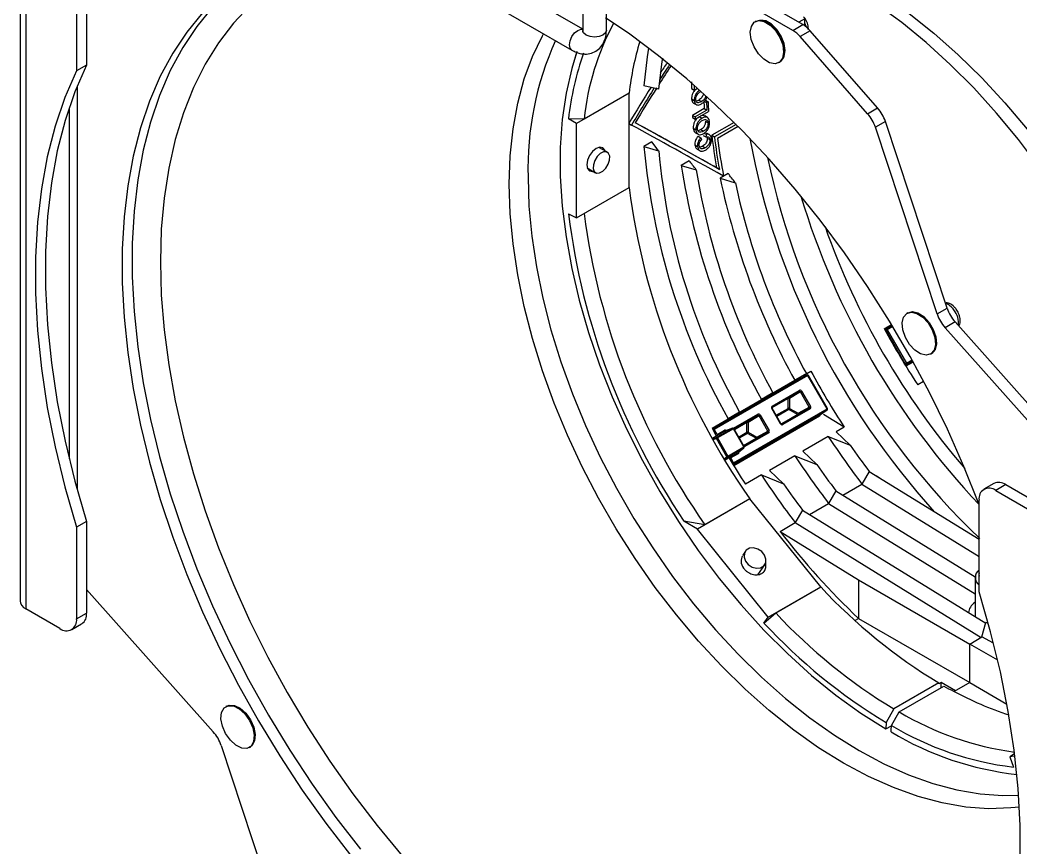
# Model space of a CAD drawing. Extents: x 17.1 to 113.1, y 3.8 to 84.5.
# Drawn here: x 71.7 to 77, y 60.92 to 65.31 of the extents above; entities that cross this region are included whole.
import ezdxf

# ---------------------------------------------------------------- set-up
doc = ezdxf.new("R2010")
doc.units = 0
doc.header["$MEASUREMENT"] = 0
doc.layers.add('OBJECT', color=7, linetype='CONTINUOUS')

msp = doc.modelspace()

# ---------------------------------------------------------------- linework, layer by layer
at = {"layer": 'OBJECT'}
for p, q in [((71.7017, 65.8223), (71.7017, 62.2295)), ((71.7324, 65.7795), (71.7324, 62.1867)), ((75.8484, 65.2813), (75.2326, 65.6368)), ((75.7955, 65.2507), (75.1796, 65.6062)), ((72.0541, 65.5529), (72.0541, 65.0674)), ((72.0011, 65.5223), (72.0011, 65.0368)), ((74.6822, 65.2572), (74.2456, 65.5092)), ((74.1831, 65.401), (74.625, 65.1458)), ((74.6822, 65.349), (74.6822, 65.251)), ((74.8072, 65.251), (74.8072, 65.349)), ((75.6007, 65.2997), (75.5954, 65.2966)), ((75.6833, 65.2792), (75.6857, 65.2812)), ((75.6889, 65.2785), (75.6861, 65.2768)), ((75.7955, 65.2507), (75.8484, 65.2813)), ((75.8583, 65.3123), (75.8265, 65.2939)), ((75.8583, 65.2749), (75.8583, 65.3123)), ((75.8874, 65.2483), (75.8344, 65.2178)), ((76.1913, 64.8093), (75.8344, 65.2178)), ((76.2442, 64.8399), (75.8874, 65.2483)), ((75.7486, 65.1686), (75.7514, 65.1702)), ((75.7522, 65.1661), (75.7493, 65.165)), ((72.0541, 65.0674), (72.0011, 65.0368)), ((75.7203, 65.0801), (75.7257, 65.0832)), ((72.0047, 64.9562), (72.0047, 62.818)), ((75.0843, 64.9392), (75.0062, 64.9575)), ((75.2827, 64.9515), (75.281, 64.9505)), ((74.9277, 64.9186), (74.6495, 64.7581)), ((74.9277, 64.9186), (74.6895, 64.7811)), ((74.9277, 64.9186), (74.9277, 64.9186)), ((74.9277, 64.4181), (74.9277, 64.9186)), ((75.2587, 64.9425), (75.2729, 64.9343)), ((75.2729, 64.9343), (75.2906, 64.9446)), ((71.9623, 64.8414), (71.9623, 62.9818)), ((75.2586, 64.8882), (75.2727, 64.88)), ((75.2688, 64.8657), (75.2829, 64.8575)), ((75.2968, 64.8819), (75.3109, 64.8737)), ((75.3238, 64.8766), (75.3379, 64.8685)), ((75.3319, 64.8814), (75.3461, 64.8732)), ((75.3461, 64.8732), (75.3379, 64.8685)), ((76.1913, 64.8093), (76.2442, 64.8399)), ((75.3259, 64.8367), (75.2633, 64.8006)), ((75.2633, 64.8006), (75.2775, 64.7924)), ((75.2641, 64.7886), (75.2783, 64.7804)), ((75.3401, 64.8285), (75.2775, 64.7924)), ((75.2783, 64.7804), (75.349, 64.8212)), ((75.3011, 64.7936), (75.3148, 64.7856)), ((75.3259, 64.8367), (75.3401, 64.8285)), ((75.3426, 64.7892), (75.3284, 64.7974)), ((74.6495, 64.7581), (74.6065, 64.7829)), ((74.6895, 64.7811), (74.6065, 64.7829)), ((74.9264, 64.7574), (74.9405, 64.7493)), ((75.3318, 64.7693), (75.3461, 64.7611)), ((75.4835, 64.7634), (75.3654, 64.6952)), ((75.494, 64.7529), (75.3797, 64.6869)), ((75.5059, 64.741), (75.396, 64.6775)), ((76.2852, 64.7682), (76.2322, 64.7376)), ((76.5591, 63.7489), (76.2322, 64.7376)), ((76.612, 63.7794), (76.2852, 64.7682)), ((75.2675, 64.7323), (75.2817, 64.7241)), ((75.2794, 64.7088), (75.2937, 64.7006)), ((75.2933, 64.6898), (75.3076, 64.6815)), ((75.3074, 64.725), (75.3217, 64.7168)), ((75.3205, 64.6948), (75.3348, 64.6865)), ((75.3241, 64.7069), (75.3358, 64.7002)), ((75.3524, 64.699), (75.3382, 64.7072)), ((75.3393, 64.687), (75.3411, 64.6804)), ((75.3411, 64.6804), (75.3554, 64.6722)), ((75.3654, 64.6952), (75.3797, 64.6869)), ((74.8127, 64.6054), (74.7681, 64.6311)), ((75.0486, 64.6611), (75.0062, 64.6366)), ((75.0062, 64.6366), (75.0843, 64.6136)), ((75.2766, 64.6442), (75.2909, 64.636)), ((75.3158, 64.6367), (75.3301, 64.6284)), ((75.2891, 64.6208), (75.3034, 64.6125)), ((74.7056, 64.5229), (74.7502, 64.4971)), ((75.2467, 64.5604), (75.2043, 64.5359)), ((75.2043, 64.5359), (75.2833, 64.5125)), ((75.3912, 64.5231), (75.4057, 64.5147)), ((75.4526, 64.4922), (75.4101, 64.4678)), ((74.6495, 64.2575), (74.9277, 64.4181)), ((75.4101, 64.4678), (75.4904, 64.4435)), ((74.6065, 64.279), (74.6495, 64.2575)), ((76.5591, 63.7489), (76.612, 63.7794)), ((76.4049, 63.7554), (76.3996, 63.7523)), ((76.2792, 63.6707), (76.3177, 63.693)), ((76.3204, 63.6885), (76.2817, 63.6662)), ((76.2898, 63.6674), (76.3219, 63.6859)), ((76.3245, 63.6816), (76.2948, 63.6644)), ((76.6543, 63.7063), (76.6013, 63.6757)), ((77.3221, 62.8669), (76.6013, 63.6757)), ((77.3751, 62.8975), (76.6543, 63.7063)), ((76.2829, 63.6639), (76.2898, 63.6674)), ((76.2888, 63.661), (76.2854, 63.6593)), ((76.3905, 63.4847), (76.2888, 63.661)), ((76.2948, 63.6644), (76.3965, 63.4882)), ((76.5246, 63.5358), (76.5299, 63.5389)), ((76.3874, 63.4827), (76.3905, 63.4847)), ((76.3966, 63.4825), (76.3901, 63.4782)), ((76.3915, 63.476), (76.4302, 63.4983)), ((76.4327, 63.4937), (76.3942, 63.4715)), ((76.3965, 63.4882), (76.4263, 63.5053)), ((76.4287, 63.501), (76.3966, 63.4825)), ((75.3777, 63.1408), (75.8703, 63.4252)), ((75.8752, 63.4222), (75.3791, 63.1359)), ((75.8667, 63.4326), (75.8054, 63.3972)), ((75.8703, 63.4252), (75.826, 63.4031)), ((75.8412, 63.4179), (75.8903, 63.4462)), ((75.8479, 63.4217), (75.8903, 63.4462)), ((75.8479, 63.4217), (75.8667, 63.4326)), ((75.8705, 63.4253), (75.8703, 63.4252)), ((75.977, 63.246), (75.8752, 63.4222)), ((75.9788, 63.247), (75.8771, 63.4233)), ((75.826, 63.4031), (75.3695, 63.1396)), ((75.6711, 63.3197), (75.8054, 63.3972)), ((76.4878, 63.3915), (76.4564, 63.3733)), ((75.6899, 63.3306), (75.6287, 63.2952)), ((75.6711, 63.3197), (75.6899, 63.3306)), ((75.6843, 63.2523), (75.7718, 63.3028)), ((75.6855, 63.261), (75.8292, 63.344)), ((75.8293, 63.3383), (75.6855, 63.2553)), ((75.7718, 63.3028), (75.8293, 63.3383)), ((75.8353, 63.336), (75.7779, 63.3005)), ((75.8353, 63.336), (75.8293, 63.3383)), ((75.8823, 63.2545), (75.8353, 63.336)), ((75.8413, 63.3395), (75.8883, 63.258)), ((75.4943, 63.2176), (75.6287, 63.2952)), ((75.7708, 63.3005), (75.6846, 63.2508)), ((75.7322, 63.1679), (75.6852, 63.2494)), ((75.7703, 63.2482), (75.7708, 63.3005)), ((75.7779, 63.3005), (75.7773, 63.2482)), ((75.8229, 63.2225), (75.8823, 63.2545)), ((75.8813, 63.2482), (75.8823, 63.2545)), ((75.5131, 63.2285), (75.4519, 63.1931)), ((75.4793, 62.9494), (75.9358, 63.2129)), ((75.4809, 62.9596), (75.977, 63.246)), ((75.4809, 63.1429), (75.61, 63.2175)), ((75.936, 63.207), (75.4821, 62.9449)), ((75.6101, 63.2117), (75.4836, 63.1387)), ((75.9771, 63.2403), (75.4844, 62.9559)), ((75.4943, 63.2176), (75.5131, 63.2285)), ((75.5526, 63.1763), (75.6101, 63.2117)), ((75.6161, 63.2095), (75.5587, 63.174)), ((75.6101, 63.2117), (75.6161, 63.2095)), ((75.6631, 63.128), (75.6161, 63.2095)), ((75.6221, 63.2129), (75.6691, 63.1315)), ((75.7304, 63.1668), (75.6834, 63.2483)), ((75.707, 63.2117), (75.7703, 63.2482)), ((75.7738, 63.2421), (75.7105, 63.2056)), ((75.7332, 63.1667), (75.8194, 63.2164)), ((75.8219, 63.2161), (75.7344, 63.1656)), ((75.7375, 63.1652), (75.8813, 63.2482)), ((75.8863, 63.2453), (75.7425, 63.1623)), ((75.8194, 63.2164), (75.7738, 63.2421)), ((75.7773, 63.2482), (75.8229, 63.2225)), ((75.8813, 63.2482), (75.8219, 63.2161)), ((75.9358, 63.2129), (75.9771, 63.2403)), ((75.936, 63.213), (75.9772, 63.2404)), ((76.0675, 63.1488), (75.9574, 63.2168)), ((75.9772, 63.2404), (75.9771, 63.2403)), ((75.367, 63.1442), (75.4519, 63.1931)), ((75.3911, 63.095), (75.4753, 63.1436)), ((75.4753, 63.1436), (75.4385, 63.1295)), ((75.4758, 63.1438), (75.439, 63.1298)), ((75.4753, 63.1436), (75.4758, 63.1438)), ((75.4846, 63.137), (75.5526, 63.1763)), ((75.5516, 63.174), (75.4853, 63.1357)), ((75.5511, 63.1217), (75.5516, 63.174)), ((75.5587, 63.174), (75.5581, 63.1217)), ((76.0675, 63.1488), (76.0251, 63.1243)), ((75.4014, 63.1076), (75.3697, 63.0893)), ((75.3707, 63.1373), (75.3777, 63.1408)), ((75.371, 63.087), (75.3911, 63.095)), ((75.3792, 63.1357), (75.3733, 63.1327)), ((75.3777, 63.1408), (75.3791, 63.1359)), ((75.3791, 63.1359), (75.3792, 63.1357)), ((75.3942, 63.1097), (75.3792, 63.1357)), ((75.3923, 63.1041), (75.3896, 63.103)), ((75.4014, 63.1076), (75.3923, 63.1041)), ((75.399, 63.1067), (75.3923, 63.1041)), ((75.3942, 63.1097), (75.4337, 63.1325)), ((75.399, 63.1067), (75.3942, 63.1097)), ((75.4801, 63.1406), (75.3959, 63.092)), ((75.3959, 63.092), (75.4513, 62.996)), ((75.4385, 63.1295), (75.399, 63.1067)), ((75.5355, 63.0446), (75.4801, 63.1406)), ((75.5373, 63.0457), (75.4819, 63.1417)), ((75.5078, 63.0967), (75.5511, 63.1217)), ((75.5546, 63.1156), (75.5114, 63.0906)), ((75.5339, 63.0516), (75.6002, 63.0899)), ((75.6027, 63.0896), (75.5346, 63.0503)), ((75.5356, 63.0486), (75.6621, 63.1216)), ((75.667, 63.1187), (75.5379, 63.0442)), ((75.6002, 63.0899), (75.5546, 63.1156)), ((75.5581, 63.1217), (75.6037, 63.096)), ((75.6621, 63.1216), (75.6027, 63.0896)), ((75.6037, 63.096), (75.6631, 63.128)), ((75.6631, 63.128), (75.6621, 63.1216)), ((75.9826, 63.0998), (75.8483, 63.0223)), ((75.9826, 63.0998), (76.0993, 63.0531)), ((76.0993, 63.0531), (76.0251, 63.1243)), ((75.3899, 63.0886), (75.3737, 63.0822)), ((75.4453, 62.9926), (75.3899, 63.0886)), ((75.4513, 62.996), (75.5355, 63.0446)), ((75.5357, 63.039), (75.4515, 62.9904)), ((75.5051, 63.0142), (75.5357, 63.039)), ((75.5055, 63.0145), (75.5361, 63.0393)), ((75.5361, 63.0393), (75.5357, 63.039)), ((75.4317, 62.9818), (75.4453, 62.9926)), ((75.4515, 62.9904), (75.4345, 62.9769)), ((75.4675, 62.993), (75.4359, 62.9747)), ((75.4577, 62.9851), (75.46, 62.9869)), ((75.4675, 62.993), (75.46, 62.9869)), ((75.46, 62.9869), (75.4656, 62.9914)), ((75.4656, 62.9914), (75.5051, 63.0142)), ((75.4658, 62.9857), (75.4656, 62.9914)), ((75.5053, 63.0085), (75.4658, 62.9857)), ((75.4808, 62.9597), (75.4658, 62.9857)), ((75.8059, 62.9978), (75.6715, 62.9202)), ((75.8059, 62.9978), (75.9226, 62.951)), ((75.9226, 62.951), (75.8483, 63.0223)), ((75.4752, 62.9561), (75.4808, 62.9597)), ((75.4844, 62.9559), (75.478, 62.9516)), ((75.4808, 62.9597), (75.4809, 62.9596)), ((75.4844, 62.9559), (75.4809, 62.9596)), ((75.6291, 62.8957), (75.5442, 62.8467)), ((75.6291, 62.8957), (75.7458, 62.849)), ((75.7458, 62.849), (75.6715, 62.9202)), ((76.1998, 62.9141), (76.1612, 62.8473)), ((76.1998, 62.9141), (76.7812, 62.5551)), ((76.237, 62.8911), (76.2381, 62.8918)), ((76.2381, 62.8918), (76.2681, 62.872)), ((76.0603, 62.7891), (76.1612, 62.8473)), ((76.1612, 62.8473), (76.7812, 62.4644)), ((76.86, 62.8506), (76.8071, 62.8201)), ((76.9225, 62.8445), (76.8696, 62.8139)), ((76.9225, 62.8445), (77.1029, 62.7404)), ((76.0231, 62.8121), (75.9844, 62.7453)), ((76.0231, 62.8121), (76.7602, 62.3568)), ((76.8696, 62.8139), (77.0499, 62.7098)), ((75.5673, 62.7695), (75.2892, 62.609)), ((75.5673, 62.7695), (75.3291, 62.632)), ((75.9427, 62.3026), (75.5673, 62.7695)), ((75.8835, 62.687), (75.9844, 62.7453)), ((75.9844, 62.7453), (76.7601, 62.2662)), ((76.7812, 62.2774), (76.7812, 62.7628)), ((75.8463, 62.71), (75.8076, 62.6432)), ((75.8463, 62.71), (76.8167, 62.1107)), ((72.0541, 62.6497), (72.0011, 62.6191)), ((72.0011, 62.6191), (72.0011, 62.1337)), ((72.0541, 62.6497), (72.0541, 62.1642)), ((75.2892, 62.609), (75.218, 62.6512)), ((75.3291, 62.632), (75.218, 62.6512)), ((75.7275, 62.597), (75.8076, 62.6432)), ((75.8076, 62.6432), (76.7924, 62.035)), ((75.6645, 62.142), (75.2892, 62.609)), ((75.7275, 62.597), (76.1435, 62.34)), ((75.5436, 62.4915), (75.5293, 62.4712)), ((75.6091, 62.3673), (75.6459, 62.4196)), ((76.7601, 62.3528), (76.7601, 62.1457)), ((75.6645, 62.142), (75.9427, 62.3026)), ((75.7045, 62.1651), (75.9427, 62.3026)), ((75.9427, 62.3026), (75.9427, 62.3026)), ((76.1435, 62.34), (76.7321, 62.0002)), ((76.1435, 62.34), (76.1435, 62.1359)), ((72.0541, 62.2884), (72.7255, 61.5351)), ((71.9128, 62.0826), (71.7324, 62.1867)), ((72.0011, 62.1337), (72.0541, 62.1642)), ((75.6422, 62.1114), (75.7045, 62.1651)), ((75.6422, 62.1114), (75.6645, 62.142)), ((76.1241, 62.1247), (76.1435, 62.1359)), ((76.1435, 62.1359), (76.7321, 61.7961)), ((71.9753, 62.0764), (72.0282, 62.107)), ((76.7967, 62.0375), (76.8179, 62.1151)), ((76.8309, 62.1081), (76.8179, 62.1151)), ((76.7321, 62.0002), (76.7967, 62.0375)), ((76.8584, 62.0044), (76.7967, 62.0375)), ((76.8803, 61.9147), (76.7321, 62.0002)), ((76.7321, 61.7961), (76.7321, 62.0002)), ((76.5682, 61.7944), (76.33, 61.6569)), ((76.3583, 61.6405), (76.5947, 61.777)), ((76.5683, 61.7894), (76.5682, 61.7944)), ((76.5808, 61.7966), (76.5683, 61.7894)), ((76.5808, 61.769), (76.5808, 61.7966)), ((76.6569, 61.7527), (76.5808, 61.7966)), ((76.7321, 61.7961), (76.65, 61.7487)), ((76.7321, 61.7961), (76.9292, 61.6824)), ((72.7969, 61.6719), (72.7916, 61.6688)), ((76.33, 61.6569), (76.2886, 61.5851)), ((76.3169, 61.5688), (76.3583, 61.6405)), ((76.2886, 61.5851), (76.2876, 61.5508)), ((76.2876, 61.5507), (76.3168, 61.5676)), ((76.2876, 61.5508), (76.2876, 61.5507)), ((76.3158, 61.5344), (76.3158, 61.5345)), ((72.7678, 61.4619), (73.0844, 60.5038)), ((72.9166, 61.4523), (72.9219, 61.4554)), ((76.9699, 61.4186), (76.9438, 61.4035)), ((76.9671, 61.4056), (76.9438, 61.4035)), ((76.9438, 61.4035), (76.9632, 61.3488))]:
    msp.add_line(p, q, dxfattribs=at)
at = {"layer": 'OBJECT', "flags": 128}
for points in [[(73.7326, 65.6945), (73.7256, 65.6944), (73.5929, 65.6869), (73.4651, 65.6668), (73.3428, 65.6341), (73.2266, 65.589), (73.1169, 65.5316), (73.0143, 65.4623), (72.919, 65.3813), (72.8316, 65.289), (72.7523, 65.1857), (72.6816, 65.0718), (72.6197, 64.9479), (72.5669, 64.8145), (72.5233, 64.6721), (72.4893, 64.5213), (72.4649, 64.3628), (72.4502, 64.1972), (72.4453, 64.0252)], [(75.8506, 65.6579), (75.881, 65.6459), (76.0132, 65.5868), (76.1462, 65.5158), (76.2791, 65.4333), (76.4113, 65.3398), (76.542, 65.2358), (76.6706, 65.1218), (76.7961, 64.9986), (76.9181, 64.8667), (77.0357, 64.727)], [(77.8687, 62.3842), (77.8638, 62.54), (77.8492, 62.7007), (77.8248, 62.8653), (77.7909, 63.0329), (77.7476, 63.2026), (77.6951, 63.3735), (77.6339, 63.5447), (77.5641, 63.7152), (77.4861, 63.8841), (77.4005, 64.0504), (77.3076, 64.2133), (77.2079, 64.3719), (77.1021, 64.5252), (76.9907, 64.6726), (76.8743, 64.813), (76.7535, 64.9459), (76.6289, 65.0705), (76.5014, 65.186), (76.3715, 65.2919), (76.24, 65.3875), (76.1076, 65.4725), (75.9751, 65.5462), (75.8506, 65.605)], [(72.7216, 65.3734), (72.6385, 65.2721), (72.5637, 65.1602), (72.4977, 65.0381), (72.4406, 64.9063), (72.3926, 64.7654), (72.354, 64.6159), (72.3249, 64.4584), (72.3055, 64.2936), (72.2957, 64.1221), (72.2957, 63.9446), (72.3055, 63.7619), (72.3249, 63.5746), (72.354, 63.3836), (72.3926, 63.1895), (72.4406, 62.9933), (72.4977, 62.7955), (72.5637, 62.5972), (72.6385, 62.3989), (72.7216, 62.2017), (72.8127, 62.0062), (72.9115, 61.8132), (73.0175, 61.6236), (73.1304, 61.438), (73.2497, 61.2572), (73.3749, 61.082), (73.5054, 60.9131)], [(72.6686, 65.3429), (72.5855, 65.2415), (72.5108, 65.1296), (72.4447, 65.0075), (72.3876, 64.8757), (72.3397, 64.7348), (72.3011, 64.5853), (72.272, 64.4278), (72.2525, 64.263), (72.2428, 64.0915), (72.2428, 63.9141), (72.2525, 63.7313), (72.272, 63.5441), (72.3011, 63.353), (72.3397, 63.159), (72.3876, 62.9627), (72.4447, 62.765), (72.5108, 62.5666), (72.5855, 62.3684), (72.6686, 62.1711), (72.7597, 61.9756), (72.8585, 61.7826), (72.9645, 61.593), (73.0774, 61.4074), (73.1967, 61.2266), (73.3219, 61.0514), (73.4525, 60.8825)], [(76.7817, 62.738), (76.7797, 62.7434), (76.7008, 62.9412), (76.6136, 63.1377), (76.5186, 63.3321), (76.4162, 63.5235), (76.3066, 63.7112), (76.1905, 63.8944), (76.0682, 64.0725), (75.9403, 64.2447), (75.8072, 64.4102), (75.6695, 64.5685), (75.5277, 64.7189), (75.3825, 64.8608), (75.2344, 64.9936), (75.084, 65.1168), (74.9318, 65.2299), (74.8024, 65.3172)], [(75.5695, 65.2407), (75.5752, 65.2722), (75.5909, 65.2936), (75.6146, 65.3023), (75.6436, 65.2973), (75.6743, 65.2792), (75.703, 65.2501), (75.7263, 65.2135), (75.7413, 65.1739), (75.7462, 65.1361), (75.7405, 65.1045), (75.7249, 65.0831), (75.7011, 65.0744), (75.6721, 65.0794), (75.6414, 65.0976), (75.6127, 65.1267), (75.5894, 65.1632), (75.5744, 65.2028), (75.5695, 65.2407)], [(75.6007, 65.2997), (75.6199, 65.3054), (75.6489, 65.3004), (75.6796, 65.2823), (75.7083, 65.2531), (75.7316, 65.2166), (75.7466, 65.177), (75.7516, 65.1392), (75.7459, 65.1076), (75.7302, 65.0862), (75.7257, 65.0832)], [(75.7541, 65.1439), (75.7489, 65.1812), (75.7339, 65.2199), (75.7108, 65.2556), (75.6825, 65.2838), (75.6525, 65.3011), (75.6242, 65.3056), (75.6241, 65.3056)], [(75.6742, 65.2898), (75.6723, 65.29), (75.6685, 65.2902)], [(75.8655, 65.2695), (75.8649, 65.2715), (75.8583, 65.2891)], [(74.2932, 64.4364), (74.2981, 64.5864), (74.3129, 64.7298), (74.3376, 64.8659), (74.3718, 64.9938), (74.4156, 65.1129), (74.4686, 65.2225), (74.4743, 65.2328)], [(74.6121, 65.1745), (74.6154, 65.1959), (74.625, 65.218), (74.6394, 65.2374), (74.6563, 65.251), (74.6732, 65.2569), (74.6822, 65.2563)], [(74.7005, 65.2255), (74.6869, 65.2372), (74.6822, 65.251)], [(74.8072, 65.251), (74.8024, 65.2372), (74.7888, 65.2255), (74.7686, 65.2177), (74.7447, 65.2149), (74.7207, 65.2177), (74.7005, 65.2255)], [(74.625, 65.1458), (74.6154, 65.1569), (74.6121, 65.1745)], [(75.0313, 65.1572), (75.0235, 65.1109), (75.0062, 64.9575)], [(74.6515, 65.139), (74.6238, 65.0494), (74.5937, 64.9177), (74.5736, 64.778), (74.5635, 64.6312), (74.5635, 64.4781), (74.5736, 64.3196), (74.5937, 64.1567), (74.6238, 63.9903), (74.6636, 63.8213), (74.7129, 63.6507), (74.7714, 63.4796), (74.8388, 63.3088), (74.9148, 63.1395), (74.9987, 62.9726), (75.0903, 62.809), (75.1889, 62.6498), (75.2939, 62.4957), (75.4048, 62.3479), (75.5209, 62.207), (75.6415, 62.0739), (75.766, 61.9493), (75.8936, 61.8341), (76.0236, 61.7289), (76.1551, 61.6342), (76.2876, 61.5507)], [(74.6508, 65.1368), (74.6238, 65.0494), (74.5938, 64.9176), (74.5736, 64.7779), (74.5635, 64.6311), (74.5635, 64.4781), (74.5736, 64.3196), (74.5938, 64.1567), (74.6238, 63.9902), (74.6636, 63.8212), (74.7129, 63.6507), (74.7715, 63.4796), (74.8389, 63.3088), (74.9148, 63.1395), (74.9988, 62.9726), (75.0903, 62.809), (75.1889, 62.6498), (75.2939, 62.4958), (75.4048, 62.3479), (75.5209, 62.207), (75.6416, 62.0739), (75.766, 61.9494), (75.8936, 61.8342), (76.0236, 61.729), (76.1551, 61.6343), (76.2876, 61.5508)], [(75.1044, 65.1042), (75.1014, 65.086), (75.0843, 64.9392)], [(75.7425, 65.1005), (75.7489, 65.1127), (75.7541, 65.1439)], [(75.7514, 65.1467), (75.7531, 65.15), (75.7539, 65.1517)], [(72.0541, 65.0674), (71.9925, 64.9254), (71.9408, 64.7735), (71.8991, 64.6123), (71.8677, 64.4426), (71.8467, 64.2649), (71.8362, 64.08), (71.8362, 63.8887), (71.8467, 63.6917), (71.8677, 63.4897), (71.8991, 63.2838), (71.9408, 63.0745), (71.9925, 62.8629), (72.0541, 62.6497)], [(72.0011, 65.0368), (71.9395, 64.8948), (71.8878, 64.7429), (71.8461, 64.5817), (71.8148, 64.412), (71.7938, 64.2343), (71.7833, 64.0494), (71.7833, 63.8581), (71.7938, 63.6611), (71.8148, 63.4592), (71.8461, 63.2532), (71.8878, 63.044), (71.9395, 62.8323), (72.0011, 62.6191)], [(74.8007, 64.6123), (74.7992, 64.6162), (74.7884, 64.6287), (74.7722, 64.6318), (74.7531, 64.6252), (74.7341, 64.6098), (74.7179, 64.588), (74.7071, 64.563), (74.7033, 64.5388)], [(75.0843, 64.6136), (75.0663, 64.6376), (75.0486, 64.6611)], [(74.746, 64.5611), (74.7386, 64.5389), (74.7377, 64.5185), (74.7436, 64.5031), (74.7551, 64.4951), (74.7707, 64.4955), (74.788, 64.5045), (74.8042, 64.5206), (74.817, 64.5414), (74.8243, 64.5636), (74.8252, 64.584), (74.8194, 64.5994), (74.8078, 64.6074), (74.7922, 64.607), (74.775, 64.598), (74.7587, 64.5819), (74.746, 64.5611)], [(74.7033, 64.5388), (74.7071, 64.519), (74.7179, 64.5065), (74.7341, 64.5034), (74.7382, 64.5041)], [(74.3925, 64.4737), (74.3974, 64.3196), (74.4121, 64.1606), (74.4365, 63.9977), (74.4704, 63.8319), (74.5138, 63.6639), (74.5662, 63.4948), (74.6275, 63.3256), (74.6972, 63.1571), (74.7751, 62.9903), (74.8607, 62.8261), (74.9534, 62.6655), (75.0528, 62.5093), (75.1583, 62.3585), (75.2693, 62.2138), (75.3853, 62.0761), (75.5055, 61.9462), (75.6293, 61.8247), (75.7559, 61.7124), (75.8848, 61.6099), (76.0151, 61.5177), (76.1462, 61.4364), (76.2772, 61.3664), (76.4075, 61.3081), (76.5364, 61.2619), (76.663, 61.2279), (76.7868, 61.2065), (76.907, 61.1977), (76.9913, 61.1992)], [(76.9951, 61.1369), (76.9497, 61.1318), (76.8326, 61.1279), (76.7112, 61.1368), (76.5862, 61.1585), (76.4582, 61.1927), (76.3281, 61.2394), (76.1965, 61.2983), (76.0642, 61.369), (75.9318, 61.4511), (75.8002, 61.5442), (75.6701, 61.6477), (75.5422, 61.7612), (75.4171, 61.8839), (75.2958, 62.0151), (75.1787, 62.1541), (75.0665, 62.3002), (74.96, 62.4526), (74.8596, 62.6103), (74.7659, 62.7725), (74.6795, 62.9383), (74.6009, 63.1067), (74.5304, 63.2769), (74.4686, 63.4478), (74.4156, 63.6186), (74.3718, 63.7882), (74.3376, 63.9557), (74.3129, 64.1202), (74.2981, 64.2807), (74.2932, 64.4364)], [(72.4453, 64.0252), (72.4502, 63.8476), (72.4649, 63.665), (72.4893, 63.4783), (72.5233, 63.2882), (72.5669, 63.0955), (72.6197, 62.9011), (72.6816, 62.7057), (72.7523, 62.5102), (72.8316, 62.3154), (72.919, 62.1221), (73.0143, 61.9311), (73.1169, 61.7433), (73.2266, 61.5593), (73.3428, 61.38), (73.4651, 61.2062), (73.5929, 61.0385), (73.7256, 60.8777)], [(76.5109, 63.701), (76.5331, 63.6637), (76.5468, 63.6241), (76.5503, 63.5869), (76.5431, 63.5566), (76.5262, 63.5368), (76.5015, 63.53), (76.472, 63.5369), (76.4414, 63.5568), (76.4133, 63.5872), (76.391, 63.6244), (76.3773, 63.6641), (76.3739, 63.7013), (76.381, 63.7316), (76.398, 63.7514), (76.4227, 63.7582), (76.4521, 63.7513), (76.4827, 63.7314), (76.5109, 63.701)], [(76.4049, 63.7554), (76.428, 63.7613), (76.4574, 63.7543), (76.4881, 63.7345), (76.5162, 63.7041)], [(76.5162, 63.7041), (76.5385, 63.6668), (76.5522, 63.6272), (76.5556, 63.59), (76.5484, 63.5596), (76.5315, 63.5399), (76.5299, 63.5389)], [(76.2948, 63.6644), (76.294, 63.664), (76.2932, 63.6636), (76.2924, 63.6631), (76.2916, 63.6626), (76.2908, 63.6621), (76.29, 63.6617), (76.2893, 63.6613), (76.2888, 63.661)], [(76.2948, 63.6644), (76.2942, 63.6652), (76.2936, 63.666), (76.293, 63.6666), (76.2923, 63.667), (76.2916, 63.6674), (76.291, 63.6675), (76.2904, 63.6675), (76.2898, 63.6674)], [(76.3965, 63.4882), (76.3958, 63.4878), (76.395, 63.4873), (76.3942, 63.4868), (76.3933, 63.4863), (76.3925, 63.4859), (76.3918, 63.4854), (76.3911, 63.485), (76.3905, 63.4847)], [(76.3966, 63.4825), (76.397, 63.4828), (76.3973, 63.4834), (76.3975, 63.484), (76.3976, 63.4848), (76.3975, 63.4856), (76.3973, 63.4865), (76.397, 63.4873), (76.3965, 63.4882)], [(75.8703, 63.4252), (75.8708, 63.4253), (75.8715, 63.4253), (75.8721, 63.4252), (75.8728, 63.4248), (75.8735, 63.4244), (75.8741, 63.4238), (75.8747, 63.423), (75.8752, 63.4222)], [(75.8771, 63.4233), (75.877, 63.4233), (75.8768, 63.4231), (75.8764, 63.4229), (75.8759, 63.4226), (75.8752, 63.4222)], [(75.821, 63.4062), (75.8215, 63.4054), (75.8221, 63.4047), (75.8227, 63.404), (75.8234, 63.4035), (75.8241, 63.4031), (75.8248, 63.403), (75.8254, 63.4029), (75.826, 63.4031)], [(75.8293, 63.3383), (75.8297, 63.3387), (75.83, 63.3392), (75.8302, 63.3398), (75.8303, 63.3406), (75.8302, 63.3414), (75.83, 63.3423), (75.8297, 63.3432), (75.8292, 63.344)], [(75.8353, 63.336), (75.8359, 63.3363), (75.8365, 63.3367), (75.8373, 63.3371), (75.8381, 63.3376), (75.8389, 63.3381), (75.8398, 63.3386), (75.8406, 63.339), (75.8413, 63.3395)], [(75.6834, 63.2483), (75.684, 63.2487), (75.6845, 63.249), (75.6849, 63.2492), (75.6851, 63.2493), (75.6852, 63.2494)], [(75.6855, 63.2553), (75.6859, 63.2557), (75.6862, 63.2562), (75.6864, 63.2568), (75.6865, 63.2576), (75.6864, 63.2584), (75.6862, 63.2593), (75.6859, 63.2602), (75.6855, 63.261)], [(75.8823, 63.2545), (75.8829, 63.2549), (75.8836, 63.2553), (75.8843, 63.2557), (75.8851, 63.2562), (75.886, 63.2566), (75.8868, 63.2571), (75.8876, 63.2576), (75.8883, 63.258)], [(75.6101, 63.2117), (75.6105, 63.2121), (75.6108, 63.2126), (75.611, 63.2133), (75.6111, 63.214), (75.611, 63.2149), (75.6108, 63.2157), (75.6105, 63.2166), (75.61, 63.2175)], [(75.6161, 63.2095), (75.6167, 63.2098), (75.6173, 63.2102), (75.6181, 63.2106), (75.6189, 63.2111), (75.6197, 63.2116), (75.6206, 63.212), (75.6214, 63.2125), (75.6221, 63.2129)], [(75.8863, 63.2453), (75.8857, 63.2461), (75.8851, 63.2468), (75.8845, 63.2474), (75.8838, 63.2479), (75.8831, 63.2482), (75.8824, 63.2484), (75.8818, 63.2484), (75.8813, 63.2482)], [(75.936, 63.207), (75.9355, 63.2079), (75.9352, 63.2087), (75.935, 63.2096), (75.9349, 63.2105), (75.9349, 63.2113), (75.9351, 63.212), (75.9354, 63.2125), (75.9358, 63.2129)], [(75.9771, 63.2403), (75.9775, 63.2406), (75.9778, 63.2412), (75.978, 63.2418), (75.978, 63.2426), (75.9779, 63.2434), (75.9777, 63.2443), (75.9774, 63.2451), (75.977, 63.246)], [(75.367, 63.1442), (75.3879, 63.1062), (75.3896, 63.103)], [(75.7304, 63.1668), (75.731, 63.1672), (75.7316, 63.1675), (75.7319, 63.1677), (75.7322, 63.1679), (75.7322, 63.1679)], [(75.7425, 63.1623), (75.742, 63.1631), (75.7413, 63.1638), (75.7407, 63.1644), (75.74, 63.1649), (75.7393, 63.1652), (75.7387, 63.1654), (75.7381, 63.1654), (75.7375, 63.1652)], [(75.3959, 63.092), (75.3952, 63.0916), (75.3944, 63.0912), (75.3935, 63.0907), (75.3927, 63.0902), (75.3919, 63.0897), (75.3911, 63.0893), (75.3905, 63.0889), (75.3899, 63.0886)], [(75.4819, 63.1417), (75.4818, 63.1416), (75.4816, 63.1415), (75.4812, 63.1413), (75.4807, 63.141), (75.4801, 63.1406)], [(75.6621, 63.1216), (75.6626, 63.1218), (75.6632, 63.1218), (75.6639, 63.1217), (75.6646, 63.1213), (75.6653, 63.1209), (75.6659, 63.1203), (75.6665, 63.1195), (75.667, 63.1187)], [(75.6631, 63.128), (75.6637, 63.1283), (75.6644, 63.1287), (75.6651, 63.1291), (75.6659, 63.1296), (75.6668, 63.1301), (75.6676, 63.1306), (75.6684, 63.131), (75.6691, 63.1315)], [(75.5355, 63.0446), (75.5361, 63.045), (75.5366, 63.0453), (75.537, 63.0455), (75.5372, 63.0456), (75.5373, 63.0457)], [(75.4513, 62.996), (75.4506, 62.9956), (75.4498, 62.9952), (75.449, 62.9947), (75.4481, 62.9942), (75.4473, 62.9937), (75.4466, 62.9933), (75.4459, 62.9929), (75.4453, 62.9926)], [(75.6236, 62.4039), (75.6409, 62.4139), (75.6511, 62.4302), (75.6527, 62.4503), (75.6455, 62.4713), (75.6306, 62.4899), (75.6102, 62.5032), (75.5874, 62.5093), (75.5658, 62.5073), (75.5486, 62.4973), (75.5383, 62.481), (75.5367, 62.4608), (75.5439, 62.4398), (75.5588, 62.4213), (75.5792, 62.4079), (75.602, 62.4018), (75.6236, 62.4039)], [(76.7812, 62.378), (76.7801, 62.3689), (76.7812, 62.3603)], [(76.7812, 59.8597), (76.8428, 60.0017), (76.8945, 60.1536), (76.9362, 60.3148), (76.9676, 60.4845), (76.9886, 60.6622), (76.9991, 60.8471), (76.9991, 61.0384), (76.9886, 61.2354), (76.9676, 61.4373), (76.9362, 61.6433), (76.8945, 61.8525), (76.8428, 62.0642), (76.7812, 62.2774)], [(72.8157, 61.4908), (72.7908, 61.5259), (72.7735, 61.5652), (72.7659, 61.6039), (72.769, 61.6374), (72.7823, 61.6616), (72.8043, 61.6736), (72.8323, 61.672), (72.8629, 61.657), (72.8925, 61.6303), (72.9174, 61.5952), (72.9347, 61.556), (72.9422, 61.5172), (72.9391, 61.4837), (72.9258, 61.4595), (72.9038, 61.4475), (72.8758, 61.4491), (72.8452, 61.4641), (72.8157, 61.4908)], [(72.7969, 61.6719), (72.8097, 61.6767), (72.8377, 61.6751), (72.8683, 61.6601), (72.8978, 61.6334), (72.9227, 61.5983), (72.94, 61.559), (72.9476, 61.5203), (72.9445, 61.4868), (72.9311, 61.4626), (72.9219, 61.4554)], [(76.3158, 61.5345), (76.3162, 61.5448), (76.3169, 61.5688)]]:
    msp.add_lwpolyline(points, dxfattribs=at)
at = {"layer": 'OBJECT'}
for centre, radius, start, end in [((74.3996, 62.518), 4.1064, 32.0168, 50.8709), ((76.0395, 64.6437), 1.357, 151.6115, 174.1866), ((75.7676, 65.1462), 0.1575, 40.4554, 59.1088), ((75.7146, 65.1156), 0.1575, 40.4554, 59.1088), ((76.0504, 64.5169), 1.6584, 155.8141, 181.4914), ((76.4611, 64.7417), 1.5436, 163.0417, 173.4168), ((76.151, 64.6103), 1.554, 160.4448, 173.6235), ((77.5489, 64.9493), 2.2902, 179.2866, 180.1705), ((77.5552, 64.9411), 2.2824, 179.5215, 180.1706), ((77.8529, 64.9913), 2.5318, 182.5956, 183.5013), ((77.8499, 64.9833), 2.5146, 182.6168, 183.5289), ((77.867, 64.9884), 2.5236, 182.618, 183.7989), ((76.0844, 64.701), 0.2118, 18.4918, 40.9838), ((77.8357, 64.9579), 2.5771, 183.4993, 183.7656), ((77.8299, 64.9497), 2.5572, 183.5273, 183.7957), ((76.0314, 64.6705), 0.2118, 18.4918, 40.9838), ((78.3161, 65.0499), 2.9719, 186.8556, 190.211), ((78.3113, 65.0422), 2.9531, 186.9089, 190.2889), ((78.6026, 64.9565), 3.6106, 185.0836, 209.2342), ((78.374, 65.0577), 3.0021, 187.2756, 191.1072), ((79.5142, 65.3991), 4.0122, 190.3508, 222.2514), ((78.5667, 64.9327), 3.4969, 185.2354, 209.1667), ((79.4613, 65.3729), 3.8828, 191.8094, 226.4259), ((78.9141, 65.112), 3.7543, 188.8256, 208.9415), ((78.8776, 65.0881), 3.6401, 189.0984, 208.8697), ((78.5964, 64.8932), 3.6993, 187.378, 215.0331), ((79.1898, 65.2552), 3.8608, 191.7691, 208.7665), ((79.1525, 65.2311), 3.7458, 192.1379, 208.6943), ((79.7725, 65.5548), 4.1084, 196.7105, 223.2727), ((78.3408, 64.753), 3.7643, 187.234, 213.9427), ((78.3582, 64.7556), 3.6993, 187.378, 215.0331), ((79.7566, 65.5456), 4.0189, 199.3825, 220.6121), ((76.5752, 63.7225), 0.0867, 32.998, 70.7079), ((76.8127, 63.8465), 0.2116, 198.4847, 221.5154), ((76.7597, 63.8159), 0.2116, 198.4847, 221.5154), ((76.5689, 63.7021), 0.1039, 351.4773, 40.5937), ((80.0044, 65.6887), 4.2366, 208.4448, 213.1282), ((76.2927, 63.6636), 0.00471, 126.862, 213.9563), ((76.3948, 63.4868), 0.00471, 206.0436, 293.1318), ((75.8727, 63.4208), 0.005, 30, 116.4571), ((79.6154, 65.4642), 4.2366, 208.4448, 213.1282), ((75.7734, 63.3008), 0.00254, 127.2657, 185.3822), ((75.7736, 63.2985), 0.00465, 25.2878, 113.173), ((75.7738, 63.2413), 0.00778, 62.9501, 116.6329), ((75.7743, 63.2936), 0.00778, 62.9566, 116.6263), ((75.7779, 63.2486), 0.00768, 182.604, 237.3989), ((75.7695, 63.2486), 0.00778, 303.3617, 357.0523), ((75.8151, 63.2229), 0.00778, 303.3616, 357.0543), ((75.8209, 63.2185), 0.00254, 234.6136, 292.748), ((75.8191, 63.2199), 0.00465, 306.824, 34.7159), ((76.8308, 61.7687), 1.7062, 119.9572, 120.0281), ((75.9745, 63.2445), 0.005, 303.554, 30), ((75.4757, 63.1389), 0.00469, 20.9688, 94.8004), ((75.4776, 63.1392), 0.005, 30, 110.949), ((75.5542, 63.1742), 0.00254, 127.2657, 185.3822), ((75.5551, 63.167), 0.00778, 62.9628, 116.624), ((75.5544, 63.172), 0.00465, 25.2872, 113.1801), ((75.3941, 63.0911), 0.00487, 126.9267, 211.6881), ((75.3915, 63.0904), 0.00469, 20.9688, 94.8004), ((75.4381, 63.1342), 0.00469, 200.9641, 274.7968), ((75.5546, 63.1147), 0.00778, 62.9563, 116.6306), ((75.5587, 63.122), 0.00768, 182.604, 237.3989), ((75.5503, 63.1221), 0.00778, 303.3639, 357.0461), ((75.5959, 63.0964), 0.00778, 303.3639, 357.0481), ((75.6017, 63.092), 0.00254, 234.6136, 292.748), ((75.5999, 63.0933), 0.00465, 306.8169, 34.7164), ((79.446, 65.3592), 4.1352, 213.1193, 217.4048), ((75.5318, 63.0417), 0.00469, 325.2067, 39.0309), ((75.533, 63.0432), 0.005, 309.0623, 30), ((79.3726, 65.3142), 3.9783, 214.6365, 217.1068), ((75.4496, 62.9949), 0.00487, 208.3094, 293.0706), ((75.4477, 62.9931), 0.00469, 325.2067, 39.0309), ((79.0836, 65.1567), 4.2265, 210.9182, 213.1307), ((75.509, 63.0115), 0.00469, 145.2072, 219.0304), ((79.2693, 65.2572), 4.1352, 213.1193, 217.4048), ((79.1958, 65.2122), 3.9783, 214.6365, 217.1068), ((79.0925, 65.1551), 4.1352, 213.1193, 217.4048), ((79.019, 65.1101), 3.9783, 214.6365, 217.1068), ((76.8351, 62.7716), 0.0546, 50.7965, 189.214), ((76.8859, 62.7933), 0.0629, 54.3822, 114.3072), ((78.6953, 64.8566), 3.7301, 217.2849, 226.8354), ((76.8126, 62.3528), 0.051, 128.0679, 231.9319), ((78.0601, 64.2697), 2.8901, 222.8926, 238.9217), ((71.7542, 62.2348), 0.0528, 185.6965, 245.6236), ((71.9956, 62.1562), 0.0591, 303.5297, 7.7822), ((77.8219, 64.1321), 2.8901, 222.8926, 238.9217), ((71.9473, 62.1249), 0.0546, 230.7966, 9.2142), ((77.8199, 64.1259), 2.9665, 222.7695, 238.9217), ((77.5081, 63.3516), 1.8181, 241.6947, 251.7747), ((77.1828, 63.0268), 1.6129, 239.2564, 262.3737), ((77.1567, 62.977), 1.6397, 239.1884, 263.2227), ((72.5671, 61.3949), 0.2116, 18.4845, 41.5155), ((77.1585, 62.9333), 1.6331, 238.9357, 263.7947), ((77.1585, 62.9333), 1.6331, 238.9357, 263.794)]:
    msp.add_arc(centre, radius, start, end, dxfattribs=at)
for centre, major_axis, ratio, start_param, end_param in [((76.679, 63.769), (1.769, 2.9939), 0.57051, 1.473707, 1.507335), ((76.6588, 63.7573), (1.769, 2.9939), 0.57051, 1.467382, 1.495404), ((76.6588, 63.7573), (1.7836, 3.0186), 0.57051, 1.467546, 1.486534), ((76.6588, 63.7573), (1.7836, 3.0186), 0.57051, 1.512096, 1.576576), ((76.6588, 63.7573), (1.769, 2.9939), 0.57051, 1.510121, 1.576576), ((76.679, 63.769), (1.769, 2.9939), 0.57051, 1.513908, 1.576576), ((76.6588, 63.7573), (2.459, -1.3862), 0.010107, 2.100644, 2.350138), ((76.679, 63.769), (2.459, -1.3862), 0.010107, 2.120763, 2.350138), ((76.679, 63.769), (2.4793, -1.3976), 0.010107, 2.122669, 2.342102), ((76.9621, 63.9324), (-1.5378, 1.9114), 0.445009, 0.849092, 0.854949), ((77.0917, 64.0072), (-0.6499, 2.3857), 0.687504, 1.09613, 1.101986), ((75.8342, 63.3354), (-0.005, 0.00866), 0.816474, 4.713188, 6.283679), ((75.6905, 63.2524), (-0.00501, 0.00866), 0.816474, 6.282461, 7.852953), ((75.8812, 63.2539), (-0.00501, 0.00866), 0.816474, 3.140869, 4.71136), ((75.615, 63.2088), (-0.005, 0.00866), 0.816474, 4.713188, 6.283679), ((75.7375, 63.1709), (-0.005, 0.00866), 0.816474, 1.571595, 3.142087), ((75.4387, 63.1238), (-0.00496, 0.00873), 0.813845, 5.16632, 6.289039), ((75.662, 63.1274), (-0.00501, 0.00866), 0.816474, 3.140869, 4.71136), ((75.5003, 63.0172), (-0.00508, 0.00866), 0.813844, 3.135513, 4.258465), ((75.5867, 62.4275), (0.0577, -0.0405), 0.788642, 3.141774, 4.288949), ((76.8851, 62.1594), (0.16, -0.005), 0.597073, 2.486174, 3.113225), ((76.5801, 63.7119), (-1.2437, 2.0065), 0.597167, 2.346035, 2.375705)]:
    msp.add_ellipse(centre, major_axis=major_axis, ratio=ratio, start_param=start_param, end_param=end_param, dxfattribs=at)
for points, knots in [([(75.8769, 65.2552), (75.8771, 65.2594), (75.8779, 65.2726), (75.8697, 65.2957), (75.8604, 65.3152), (75.853, 65.322), (75.8528, 65.3222)], [0, 0, 0, 0, 0.1857313, 0.578695, 0.9880866, 1, 1, 1, 1]), ([(74.625, 65.1458), (74.6326, 65.1419), (74.6517, 65.1319), (74.6838, 65.1243), (74.7197, 65.126), (74.753, 65.1391), (74.7799, 65.1623), (74.7979, 65.1931), (74.8061, 65.2233), (74.8069, 65.2433), (74.8072, 65.251)], [0, 0, 0, 0, 0.095827, 0.239922, 0.374678, 0.506218, 0.644612, 0.777364, 0.913627, 1, 1, 1, 1]), ([(74.6822, 65.251), (74.682, 65.2486), (74.6817, 65.2429), (74.6813, 65.2422), (74.681, 65.2419)], [0, 0, 0, 0, 0.420899, 1, 1, 1, 1]), ([(75.2866, 64.9422), (75.2839, 64.9403), (75.2776, 64.9359), (75.269, 64.9247), (75.2622, 64.9112), (75.2588, 64.8985), (75.2587, 64.8912), (75.2586, 64.8882)], [0, 0, 0, 0, 0.1700318, 0.395422, 0.6216975, 0.8377306, 1, 1, 1, 1]), ([(75.2988, 64.9325), (75.2968, 64.9311), (75.2912, 64.9271), (75.2831, 64.9165), (75.2764, 64.903), (75.273, 64.8903), (75.2728, 64.8831), (75.2727, 64.88)], [0, 0, 0, 0, 0.134223, 0.369338, 0.605366, 0.830724, 1, 1, 1, 1]), ([(75.2809, 64.8848), (75.2811, 64.8881), (75.2814, 64.8948), (75.2855, 64.9053), (75.292, 64.9152), (75.2999, 64.923), (75.3058, 64.9267), (75.3085, 64.9284)], [0, 0, 0, 0, 0.197152, 0.395804, 0.573791, 0.801912, 1, 1, 1, 1]), ([(75.3213, 64.9133), (75.3203, 64.9102), (75.3183, 64.904), (75.3126, 64.8951), (75.3052, 64.8873), (75.2997, 64.8838), (75.2968, 64.8819)], [0, 0, 0, 0, 0.224111, 0.460031, 0.718576, 1, 1, 1, 1]), ([(75.3343, 64.9021), (75.3336, 64.9001), (75.3319, 64.8949), (75.3267, 64.8869), (75.3194, 64.8791), (75.3138, 64.8756), (75.3109, 64.8737)], [0, 0, 0, 0, 0.160791, 0.41597, 0.695618, 1, 1, 1, 1]), ([(75.3113, 64.8619), (75.3165, 64.8657), (75.3254, 64.872), (75.3355, 64.8852), (75.3389, 64.8935), (75.3403, 64.8969)], [0, 0, 0, 0, 0.455401, 0.770053, 1, 1, 1, 1]), ([(75.2586, 64.8882), (75.2591, 64.8835), (75.26, 64.8751), (75.2645, 64.8679), (75.2681, 64.8665), (75.269, 64.8662)], [0, 0, 0, 0, 0.474724, 0.872908, 1, 1, 1, 1]), ([(75.2727, 64.88), (75.2732, 64.8753), (75.2741, 64.8667), (75.2802, 64.8585), (75.2884, 64.8548), (75.2992, 64.8557), (75.3071, 64.8597), (75.3113, 64.8619)], [0, 0, 0, 0, 0.219177, 0.403022, 0.586408, 0.776679, 1, 1, 1, 1]), ([(75.3109, 64.8737), (75.3065, 64.8714), (75.2996, 64.8678), (75.2907, 64.8672), (75.2854, 64.8707), (75.2817, 64.8765), (75.2812, 64.8819), (75.2809, 64.8848)], [0, 0, 0, 0, 0.30881, 0.483178, 0.659205, 0.8234, 1, 1, 1, 1]), ([(75.2968, 64.8819), (75.2923, 64.8793), (75.2873, 64.8763), (75.2829, 64.8763), (75.2825, 64.8763)], [0, 0, 0, 0, 0.910524, 1, 1, 1, 1]), ([(75.3006, 64.7938), (75.2953, 64.7902), (75.2864, 64.7841), (75.2759, 64.77), (75.2698, 64.7561), (75.267, 64.743), (75.2673, 64.7355), (75.2675, 64.7323)], [0, 0, 0, 0, 0.286948, 0.48007, 0.673928, 0.85944, 1, 1, 1, 1]), ([(75.3283, 64.7971), (75.3258, 64.7982), (75.3199, 64.8007), (75.3117, 64.7993), (75.3066, 64.7967), (75.3058, 64.7963)], [0, 0, 0, 0, 0.3709774, 0.8964735, 1, 1, 1, 1]), ([(75.3542, 64.7659), (75.3532, 64.7715), (75.3514, 64.7809), (75.344, 64.7894), (75.3344, 64.7923), (75.3242, 64.7905), (75.3174, 64.787), (75.3148, 64.7856)], [0, 0, 0, 0, 0.262279, 0.44672, 0.631787, 0.861168, 1, 1, 1, 1]), ([(74.6495, 64.2575), (74.6499, 64.4037), (74.6502, 64.5708), (74.6496, 64.7373), (74.6495, 64.7581)], [0, 0, 0, 0, 0.8750052, 1, 1, 1, 1]), ([(75.3148, 64.7856), (75.3095, 64.782), (75.3006, 64.7759), (75.2901, 64.7618), (75.284, 64.7479), (75.2813, 64.7348), (75.2816, 64.7273), (75.2817, 64.7241)], [0, 0, 0, 0, 0.286938, 0.480053, 0.673902, 0.859418, 1, 1, 1, 1]), ([(75.2898, 64.7289), (75.2898, 64.7323), (75.2897, 64.7393), (75.2933, 64.7502), (75.2995, 64.7603), (75.3072, 64.7682), (75.313, 64.7719), (75.3156, 64.7736)], [0, 0, 0, 0, 0.1985521, 0.3986099, 0.5774853, 0.8070873, 1, 1, 1, 1]), ([(75.3318, 64.7693), (75.3319, 64.7659), (75.332, 64.7589), (75.3284, 64.7479), (75.3229, 64.7382), (75.3157, 64.7303), (75.3103, 64.7268), (75.3074, 64.725)], [0, 0, 0, 0, 0.204386, 0.410698, 0.591991, 0.78936, 1, 1, 1, 1]), ([(75.3156, 64.7736), (75.3204, 64.7759), (75.3278, 64.7795), (75.3369, 64.7782), (75.3424, 64.7738), (75.3453, 64.7675), (75.3459, 64.7628), (75.3461, 64.7611)], [0, 0, 0, 0, 0.339298, 0.526148, 0.713275, 0.896421, 1, 1, 1, 1]), ([(75.3461, 64.7611), (75.3461, 64.7576), (75.3462, 64.7506), (75.3427, 64.7397), (75.3372, 64.73), (75.33, 64.7221), (75.3245, 64.7186), (75.3217, 64.7168)], [0, 0, 0, 0, 0.204417, 0.41076, 0.592076, 0.789443, 1, 1, 1, 1]), ([(75.3228, 64.7045), (75.328, 64.7083), (75.3369, 64.7147), (75.347, 64.7294), (75.3527, 64.7438), (75.3547, 64.7564), (75.3543, 64.7633), (75.3542, 64.7659)], [0, 0, 0, 0, 0.290429, 0.491357, 0.693011, 0.885746, 1, 1, 1, 1]), ([(75.2675, 64.7323), (75.2683, 64.7275), (75.2698, 64.7186), (75.2749, 64.7111), (75.2787, 64.7096), (75.2797, 64.7093)], [0, 0, 0, 0, 0.4780147, 0.8777521, 1, 1, 1, 1]), ([(75.2933, 64.6898), (75.2901, 64.6862), (75.2843, 64.6799), (75.2786, 64.6676), (75.2758, 64.6555), (75.2763, 64.648), (75.2766, 64.6442)], [0, 0, 0, 0, 0.289249, 0.522936, 0.756712, 1, 1, 1, 1]), ([(75.2817, 64.7241), (75.2825, 64.7192), (75.2839, 64.7102), (75.2909, 64.7016), (75.2997, 64.6975), (75.3108, 64.6984), (75.3186, 64.7024), (75.3228, 64.7045)], [0, 0, 0, 0, 0.221145, 0.406062, 0.590559, 0.780155, 1, 1, 1, 1]), ([(75.3217, 64.7168), (75.3173, 64.7145), (75.3103, 64.7109), (75.3011, 64.7105), (75.2954, 64.7141), (75.2912, 64.7202), (75.2903, 64.7259), (75.2898, 64.7289)], [0, 0, 0, 0, 0.308037, 0.4819524, 0.6575056, 0.8216464, 1, 1, 1, 1]), ([(75.3076, 64.6815), (75.3044, 64.678), (75.2986, 64.6717), (75.2928, 64.6594), (75.2901, 64.6472), (75.2906, 64.6398), (75.2909, 64.636)], [0, 0, 0, 0, 0.289203, 0.522894, 0.756677, 1, 1, 1, 1]), ([(75.3074, 64.725), (75.3029, 64.7224), (75.2978, 64.7194), (75.293, 64.7194), (75.2924, 64.7194)], [0, 0, 0, 0, 0.872331, 1, 1, 1, 1]), ([(75.3411, 64.6804), (75.3412, 64.6766), (75.3414, 64.6694), (75.3379, 64.6584), (75.3314, 64.6486), (75.3237, 64.6416), (75.318, 64.638), (75.3158, 64.6367)], [0, 0, 0, 0, 0.215949, 0.409719, 0.575298, 0.839087, 1, 1, 1, 1]), ([(75.3348, 64.6865), (75.3381, 64.6872), (75.3435, 64.6884), (75.3498, 64.6854), (75.3538, 64.6802), (75.3548, 64.6749), (75.3554, 64.6722)], [0, 0, 0, 0, 0.334029, 0.547808, 0.761888, 1, 1, 1, 1]), ([(75.3634, 64.6781), (75.3625, 64.6825), (75.361, 64.6905), (75.3548, 64.6982), (75.3464, 64.702), (75.3396, 64.7008), (75.3358, 64.7002)], [0, 0, 0, 0, 0.273932, 0.496632, 0.719274, 1, 1, 1, 1]), ([(75.2766, 64.6442), (75.2778, 64.6388), (75.28, 64.6296), (75.2854, 64.6222), (75.2888, 64.6212), (75.2892, 64.621)], [0, 0, 0, 0, 0.554392, 0.946365, 1, 1, 1, 1]), ([(75.2909, 64.636), (75.2921, 64.6304), (75.2942, 64.621), (75.302, 64.6124), (75.3116, 64.6093), (75.3221, 64.6109), (75.329, 64.6145), (75.3318, 64.616)], [0, 0, 0, 0, 0.258136, 0.440697, 0.62402, 0.844472, 1, 1, 1, 1]), ([(75.2991, 64.6401), (75.299, 64.6433), (75.2987, 64.6487), (75.3011, 64.6569), (75.3052, 64.6641), (75.3089, 64.6681), (75.3111, 64.6704)], [0, 0, 0, 0, 0.297318, 0.504628, 0.711731, 1, 1, 1, 1]), ([(75.3301, 64.6284), (75.3256, 64.6262), (75.3187, 64.6229), (75.3096, 64.623), (75.304, 64.6265), (75.3004, 64.6326), (75.2995, 64.6377), (75.2991, 64.6401)], [0, 0, 0, 0, 0.334267, 0.508084, 0.682472, 0.852459, 1, 1, 1, 1]), ([(75.3158, 64.6367), (75.3112, 64.6341), (75.3063, 64.6314), (75.3018, 64.6316), (75.3016, 64.6316)], [0, 0, 0, 0, 0.95034, 1, 1, 1, 1]), ([(75.3554, 64.6722), (75.3555, 64.6684), (75.3557, 64.6611), (75.3522, 64.6502), (75.3457, 64.6403), (75.338, 64.6333), (75.3323, 64.6298), (75.3301, 64.6284)], [0, 0, 0, 0, 0.2159309, 0.4097528, 0.575363, 0.8391106, 1, 1, 1, 1]), ([(75.3318, 64.616), (75.3371, 64.6196), (75.3459, 64.6257), (75.3559, 64.6386), (75.3617, 64.6511), (75.3644, 64.6647), (75.3637, 64.6733), (75.3634, 64.6781)], [0, 0, 0, 0, 0.283362, 0.477122, 0.637067, 0.797346, 1, 1, 1, 1]), ([(75.2833, 64.5125), (75.277, 64.5208), (75.2648, 64.5368), (75.2525, 64.5528), (75.2467, 64.5604)], [0, 0, 0, 0, 0.519701, 1, 1, 1, 1]), ([(75.4904, 64.4435), (75.4836, 64.4522), (75.471, 64.4685), (75.4584, 64.4847), (75.4526, 64.4922)], [0, 0, 0, 0, 0.536771, 1, 1, 1, 1]), ([(76.6764, 63.6874), (76.6782, 63.6919), (76.6827, 63.7033), (76.6821, 63.7254), (76.6748, 63.7508), (76.6624, 63.7722), (76.6461, 63.7906), (76.6284, 63.8042), (76.6132, 63.8068), (76.6074, 63.8078)], [0, 0, 0, 0, 0.098677, 0.24929, 0.427096, 0.5839, 0.688019, 0.880808, 1, 1, 1, 1]), ([(75.8298, 63.405), (75.8293, 63.4054), (75.828, 63.4065), (75.8254, 63.4072), (75.8231, 63.4072), (75.822, 63.4067), (75.8217, 63.4065)], [0, 0, 0, 0, 0.199802, 0.538646, 0.876927, 1, 1, 1, 1]), ([(75.6852, 63.2494), (75.685, 63.2499), (75.6845, 63.2509), (75.6842, 63.2525), (75.6844, 63.2539), (75.6849, 63.2548), (75.6853, 63.2551), (75.6855, 63.2553)], [0, 0, 0, 0, 0.1817111, 0.3688902, 0.5577487, 0.759266, 1, 1, 1, 1]), ([(75.936, 63.207), (75.9367, 63.2075), (75.9382, 63.2086), (75.9394, 63.2113), (75.9398, 63.2137), (75.9394, 63.215), (75.9394, 63.2153)], [0, 0, 0, 0, 0.307117, 0.61422, 0.921596, 1, 1, 1, 1]), ([(75.7375, 63.1652), (75.7372, 63.165), (75.7368, 63.1648), (75.7356, 63.165), (75.7342, 63.1656), (75.7331, 63.1666), (75.7325, 63.1675), (75.7322, 63.1679)], [0, 0, 0, 0, 0.2540979, 0.4742938, 0.6610206, 0.8572493, 1, 1, 1, 1]), ([(75.5339, 62.4027), (75.5368, 62.399), (75.5426, 62.3916), (75.5538, 62.3822), (75.5662, 62.3747), (75.5796, 62.3695), (75.5932, 62.3666), (75.6065, 62.3664), (75.6191, 62.3687), (75.6302, 62.3735), (75.6395, 62.3805), (75.6466, 62.3895), (75.6512, 62.4001), (75.653, 62.4119), (75.6527, 62.4218), (75.6508, 62.4276), (75.6503, 62.4292)], [0, 0, 0, 0, 0.074689, 0.149377, 0.224066, 0.298755, 0.373442, 0.448131, 0.522821, 0.597508, 0.672196, 0.746886, 0.821575, 0.896261, 0.970951, 1, 1, 1, 1])]:
    msp.add_open_spline(points, degree=3, knots=knots, dxfattribs=at)

doc.saveas('drawing.dxf')
